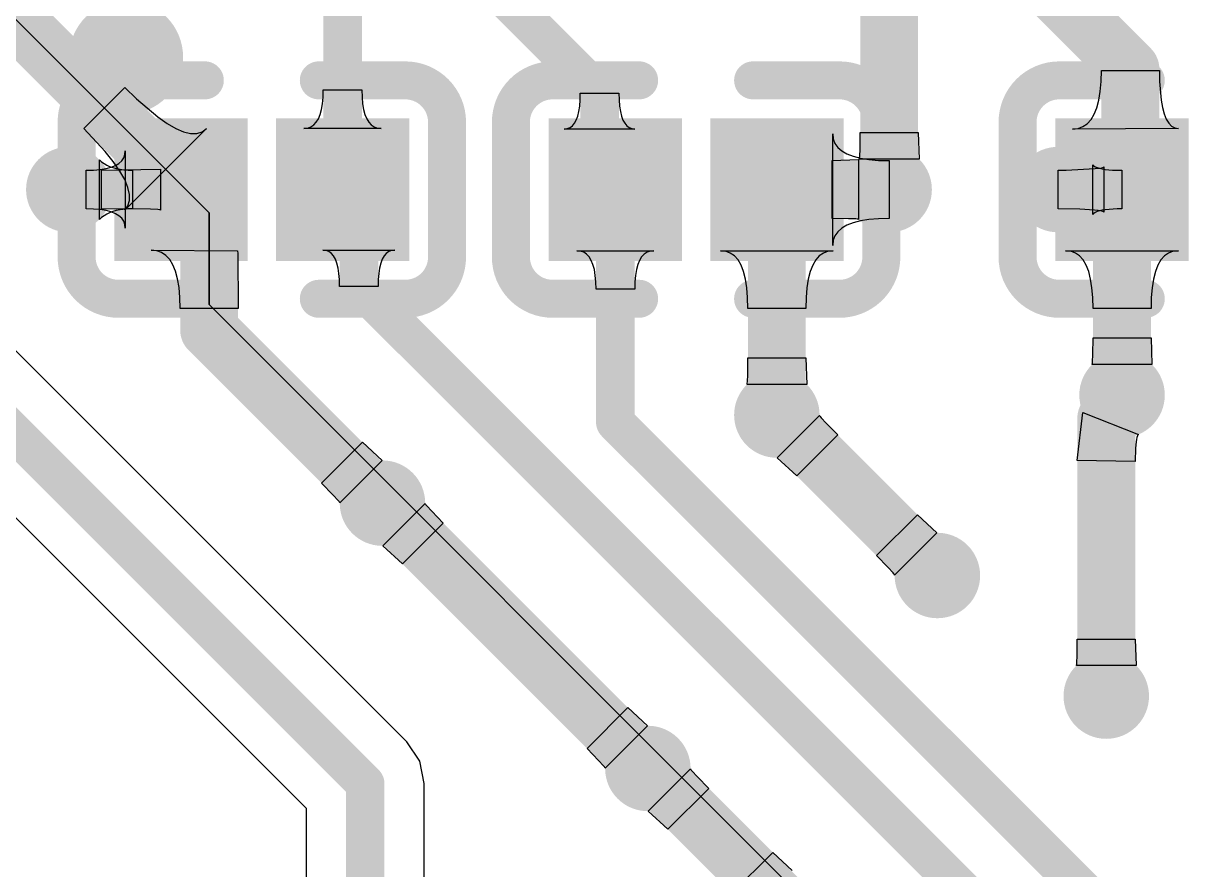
# Model space of a CAD drawing. Header units: millimetres. Extents: x -27 to 79, y -14 to 66.
# Drawn here: x 36.79 to 42.93, y 28.5 to 32.95 of the extents above; entities that cross this region are included whole.
import ezdxf

# ---------------------------------------------------------------- set-up
doc = ezdxf.new("R2010")
doc.units = ezdxf.units.MM
for name, color, linetype in [('BottomLayer', 5, 'Continuous'), ('TopLayer', 1, 'Continuous'), ('TopOverlay', 2, 'Continuous'), ('TopPaste', 8, 'Continuous'), ('TopSolder', 216, 'Continuous'), ('ViaHoleLayer', 16, 'Continuous')]:
    doc.layers.add(name, color=color, linetype=linetype)

msp = doc.modelspace()

# ---------------------------------------------------------------- hatches: boundary and pattern name
at = {"layer": 'BottomLayer'}
h = msp.add_hatch(color=5, dxfattribs=at)
edge = h.paths.add_edge_path()
edge.add_arc((37.03164552, 32.07864551999999), 0.22499828, 0, 360)
h = msp.add_hatch(color=5, dxfattribs=at)
edge = h.paths.add_edge_path()
edge.add_arc((41.34965568, 32.07865568), 0.22499828, 0, 360)
h = msp.add_hatch(color=5, dxfattribs=at)
edge = h.paths.add_edge_path()
edge.add_arc((42.2386506, 32.0786506), 0.22499828, 0, 360)
h = msp.add_hatch(color=5, dxfattribs=at)
edge = h.paths.add_edge_path()
edge.add_arc((42.57565018, 30.99679602), 0.22499828, 0, 360)
h = msp.add_hatch(color=5, dxfattribs=at)
edge = h.paths.add_edge_path()
edge.add_arc((40.75865356, 30.89164764), 0.22499828, 0, 360)
h = msp.add_hatch(color=5, dxfattribs=at)
edge = h.paths.add_edge_path()
edge.add_arc((38.6826506, 30.4276506), 0.22499828, 0, 360)
h = msp.add_hatch(color=5, dxfattribs=at)
edge = h.paths.add_edge_path()
edge.add_arc((41.6036506, 30.0466506), 0.22499828, 0, 360)
h = msp.add_hatch(color=5, dxfattribs=at)
edge = h.paths.add_edge_path()
edge.add_arc((42.4926506, 29.4116506), 0.22499828, 0, 360)
h = msp.add_hatch(color=5, dxfattribs=at)
edge = h.paths.add_edge_path()
edge.add_arc((40.0796506, 29.0306506), 0.22499828, 0, 360)
at = {"layer": 'TopLayer'}
for points in [[(37.92264703999999, 31.75364743999999), (37.32264823999999, 31.75364743999999), (37.32264823999999, 32.40364868), (37.92264703999999, 32.40364868)], [(38.77264788, 31.75364743999999), (38.17264908, 31.75364743999999), (38.17264908, 32.40364868), (38.77264788, 32.40364868)], [(39.60865332, 32.40365376), (40.20865212, 32.40365376), (40.20865212, 31.75365252), (39.60865332, 31.75365252)], [(40.45865415999999, 32.40365376), (41.05865296, 32.40365376), (41.05865296, 31.75365252), (40.45865415999999, 31.75365252)], [(42.27565332, 32.40365376), (42.87565212, 32.40365376), (42.87565212, 31.75365252), (42.27565332, 31.75365252)]]:
    msp.add_hatch(color=1, dxfattribs=at).paths.add_polyline_path(points)
h = msp.add_hatch(color=1, dxfattribs=at)
edge = h.paths.add_edge_path()
edge.add_arc((37.03164552, 32.07864551999999), 0.22499828, 0, 360)
h = msp.add_hatch(color=1, dxfattribs=at)
edge = h.paths.add_edge_path()
edge.add_arc((41.34965568, 32.07865568), 0.22499828, 0, 360)
h = msp.add_hatch(color=1, dxfattribs=at)
edge = h.paths.add_edge_path()
edge.add_arc((42.2386506, 32.0786506), 0.22499828, 0, 360)
h = msp.add_hatch(color=1, dxfattribs=at)
edge = h.paths.add_edge_path()
edge.add_arc((42.57565018, 30.99679602), 0.22499828, 0, 360)
h = msp.add_hatch(color=1, dxfattribs=at)
edge = h.paths.add_edge_path()
edge.add_arc((40.75865356, 30.89164764), 0.22499828, 0, 360)
h = msp.add_hatch(color=1, dxfattribs=at)
edge = h.paths.add_edge_path()
edge.add_arc((38.6826506, 30.4276506), 0.22499828, 0, 360)
h = msp.add_hatch(color=1, dxfattribs=at)
edge = h.paths.add_edge_path()
edge.add_arc((41.6036506, 30.0466506), 0.22499828, 0, 360)
h = msp.add_hatch(color=1, dxfattribs=at)
edge = h.paths.add_edge_path()
edge.add_arc((42.4926506, 29.4116506), 0.22499828, 0, 360)
h = msp.add_hatch(color=1, dxfattribs=at)
edge = h.paths.add_edge_path()
edge.add_arc((40.0796506, 29.0306506), 0.22499828, 0, 360)
at = {"layer": 'TopPaste'}
for points in [[(37.92264703999999, 31.75364743999999), (37.32264823999999, 31.75364743999999), (37.32264823999999, 32.40364868), (37.92264703999999, 32.40364868)], [(38.77264788, 31.75364743999999), (38.17264908, 31.75364743999999), (38.17264908, 32.40364868), (38.77264788, 32.40364868)], [(39.60865332, 32.40365376), (40.20865212, 32.40365376), (40.20865212, 31.75365252), (39.60865332, 31.75365252)], [(40.45865415999999, 32.40365376), (41.05865296, 32.40365376), (41.05865296, 31.75365252), (40.45865415999999, 31.75365252)], [(42.27565332, 32.40365376), (42.87565212, 32.40365376), (42.87565212, 31.75365252), (42.27565332, 31.75365252)]]:
    msp.add_hatch(color=8, dxfattribs=at).paths.add_polyline_path(points)
at = {"layer": 'TopSolder'}
for points in [[(37.97344704, 31.70284744), (37.27184824, 31.70284744), (37.27184824, 32.45444868), (37.97344704, 32.45444868)], [(38.82344788, 31.70284744), (38.12184908, 31.70284744), (38.12184908, 32.45444868), (38.82344788, 32.45444868)], [(39.55785332, 32.45445376), (40.25945212, 32.45445376), (40.25945212, 31.70285252), (39.55785332, 31.70285252)], [(40.40785416, 32.45445376), (41.10945296, 32.45445376), (41.10945296, 31.70285252), (40.40785416, 31.70285252)], [(42.22485332, 32.45445376), (42.92645211999999, 32.45445376), (42.92645211999999, 31.70285252), (42.22485332, 31.70285252)]]:
    msp.add_hatch(color=216, dxfattribs=at).paths.add_polyline_path(points)
at = {"layer": 'ViaHoleLayer'}
h = msp.add_hatch(color=16, dxfattribs=at)
edge = h.paths.add_edge_path()
edge.add_arc((37.03164552, 32.07864551999999), 0.0999998, 0, 360)
h = msp.add_hatch(color=16, dxfattribs=at)
edge = h.paths.add_edge_path()
edge.add_arc((41.34965568, 32.07865568), 0.0999998, 0, 360)
h = msp.add_hatch(color=16, dxfattribs=at)
edge = h.paths.add_edge_path()
edge.add_arc((42.2386506, 32.0786506), 0.0999998, 0, 360)
h = msp.add_hatch(color=16, dxfattribs=at)
edge = h.paths.add_edge_path()
edge.add_arc((42.57565018, 30.99679602), 0.0999998, 0, 360)
h = msp.add_hatch(color=16, dxfattribs=at)
edge = h.paths.add_edge_path()
edge.add_arc((40.75865356, 30.89164764), 0.0999998, 0, 360)
h = msp.add_hatch(color=16, dxfattribs=at)
edge = h.paths.add_edge_path()
edge.add_arc((38.6826506, 30.4276506), 0.0999998, 0, 360)
h = msp.add_hatch(color=16, dxfattribs=at)
edge = h.paths.add_edge_path()
edge.add_arc((41.6036506, 30.0466506), 0.0999998, 0, 360)
h = msp.add_hatch(color=16, dxfattribs=at)
edge = h.paths.add_edge_path()
edge.add_arc((42.4926506, 29.4116506), 0.0999998, 0, 360)
h = msp.add_hatch(color=16, dxfattribs=at)
edge = h.paths.add_edge_path()
edge.add_arc((40.0796506, 29.0306506), 0.0999998, 0, 360)

# ---------------------------------------------------------------- linework, layer by layer
at = {"layer": 'TopLayer'}
for p, q in [((37.77024703999999, 31.95604988), (36.39665059999999, 33.32964631999999)), ((36.39665059999999, 33.32964631999999), (37.77024703999999, 31.95604988)), ((42.4657266, 32.64706449999999), (42.4672506, 32.70540576)), ((42.4672506, 32.70540576), (42.7720506, 32.70540576)), ((42.7720506, 32.70540576), (42.77305644, 32.64749376)), ((42.4611546, 32.59484718), (42.4657266, 32.64706449999999)), ((42.77305644, 32.64749376), (42.78110062, 32.54995776)), ((37.11016962, 32.40060068), (37.32569624, 32.6161273)), ((37.32569624, 32.6161273), (37.38819802, 32.55577944)), ((38.37003248, 32.56519268), (38.37104848, 32.60380068)), ((38.37104848, 32.60380068), (38.57424847999999, 32.60380068)), ((38.57424847999999, 32.60380068), (38.57526448, 32.56519268)), ((39.72320731999999, 32.5507223), (39.7240506, 32.5866506)), ((39.7240506, 32.5866506), (39.92725059999999, 32.5866506)), ((39.92725059999999, 32.5866506), (39.92809388, 32.5507223)), ((42.4535346, 32.5487538), (42.4611546, 32.59484718)), ((37.38819802, 32.55577944), (37.50027298, 32.46094854)), ((38.36190448, 32.50016868), (38.36698448, 32.53064868)), ((38.36698448, 32.53064868), (38.37003248, 32.56519268)), ((38.57526448, 32.56519268), (38.57831247999999, 32.53064868)), ((38.57831247999999, 32.53064868), (38.58339247999999, 32.50016868)), ((39.71645092, 32.49021441999999), (39.7206724, 32.51857606)), ((39.7206724, 32.51857606), (39.72320731999999, 32.5507223)), ((39.92809388, 32.5507223), (39.93062879999999, 32.51857606)), ((39.93062879999999, 32.51857606), (39.93485028, 32.49021441999999)), ((42.4428666, 32.50878182), (42.4535346, 32.5487538)), ((42.78110062, 32.54995776), (42.78813896, 32.51033375999999)), ((37.50027298, 32.46094854), (37.54984362, 32.42646295999999)), ((38.33447248, 32.43311268), (38.34564848, 32.45140068)), ((38.34564848, 32.45140068), (38.35479248, 32.47375268)), ((38.35479248, 32.47375268), (38.36190448, 32.50016868)), ((38.58339247999999, 32.50016868), (38.59050448, 32.47375268)), ((38.59050448, 32.47375268), (38.59964848, 32.45140068)), ((38.59964848, 32.45140068), (38.61082448, 32.43311268)), ((39.70293812, 32.44483224), (39.71054034, 32.4656323)), ((39.71054034, 32.4656323), (39.71645092, 32.49021441999999)), ((39.93485028, 32.49021441999999), (39.94076086, 32.4656323)), ((39.94076086, 32.4656323), (39.94836307999999, 32.44483224)), ((42.4123866, 32.44721222), (42.4291506, 32.47493632)), ((42.4291506, 32.47493632), (42.4428666, 32.50878182)), ((42.78813896, 32.51033375999999), (42.79718897999999, 32.47680576)), ((42.79718897999999, 32.47680576), (42.80825068, 32.44937376)), ((37.22224458, 32.27990496), (37.11016962, 32.40060068)), ((37.75674948, 32.40060068), (37.32569624, 31.96954744)), ((37.54984362, 32.42646295999999), (37.59510388, 32.40060068)), ((37.59510388, 32.40060068), (37.63605376, 32.38335916)), ((37.73304112, 32.38335916), (37.75674948, 32.40060068)), ((38.26944847999999, 32.40060068), (38.28875248, 32.40263268)), ((38.67584848, 32.40060068), (38.26944847999999, 32.40060068)), ((38.28875248, 32.40263268), (38.30602448, 32.40872868)), ((38.30602448, 32.40872868), (38.32126448, 32.41888867999999)), ((38.32126448, 32.41888867999999), (38.33447248, 32.43311268)), ((38.61082448, 32.43311268), (38.62403248, 32.41888867999999)), ((38.62403248, 32.41888867999999), (38.63927248, 32.40872868)), ((38.63927248, 32.40872868), (38.65654447999999, 32.40263268)), ((38.65654447999999, 32.40263268), (38.67584848, 32.40060068)), ((39.63960575999999, 32.39755776), (39.65565093999999, 32.39944752)), ((40.01169544, 32.39755776), (39.63960575999999, 32.39755776)), ((39.65565093999999, 32.39944752), (39.67000702, 32.40512188)), ((39.67000702, 32.40512188), (39.68267146, 32.41457576)), ((39.68267146, 32.41457576), (39.69364933999999, 32.4278117)), ((39.69364933999999, 32.4278117), (39.70293812, 32.44483224)), ((39.94836307999999, 32.44483224), (39.95765186, 32.4278117)), ((39.95765186, 32.4278117), (39.96862974, 32.41457576)), ((39.96862974, 32.41457576), (39.98129418, 32.40512188)), ((39.98129418, 32.40512188), (39.99565026, 32.39944752)), ((39.99565026, 32.39944752), (40.01169544, 32.39755776)), ((42.3148506, 32.39755776), (42.34380659999999, 32.4007861)), ((42.87260412, 32.40060576), (42.3148506, 32.39755776)), ((42.34380659999999, 32.4007861), (42.36971459999999, 32.41013838)), ((42.36971459999999, 32.41013838), (42.3925746, 32.4256146)), ((42.3925746, 32.4256146), (42.4123866, 32.44721222)), ((42.80825068, 32.44937376), (42.82132152, 32.42803776)), ((42.82132152, 32.42803776), (42.83640404, 32.41279776)), ((42.83640404, 32.41279776), (42.85349824, 32.40365376)), ((42.85349824, 32.40365376), (42.87260412, 32.40060576)), ((37.63605376, 32.38335916), (37.67269326, 32.3747384)), ((37.67269326, 32.3747384), (37.70502238, 32.3747384)), ((37.70502238, 32.3747384), (37.73304112, 32.38335916)), ((41.05255696, 31.78460496), (41.05255696, 32.3727064)), ((41.05255696, 32.3727064), (41.05552875999999, 32.34579256)), ((41.05552875999999, 32.34579256), (41.06444162, 32.32171336)), ((41.19644034, 32.29208172), (41.19725568, 32.37918086)), ((41.19725568, 32.37918086), (41.50205568, 32.37918086)), ((41.50205568, 32.37918086), (41.50715599999999, 32.23933862)), ((37.26534838, 32.22602394), (37.22224458, 32.27990496)), ((37.32668176, 32.26254152), (37.32874424, 32.28184552)), ((37.32874424, 32.28184552), (37.32874424, 31.87544552)), ((41.06444162, 32.32171336), (41.07929554, 32.30046372)), ((41.07929554, 32.30046372), (41.10009306, 32.28204872)), ((41.10009306, 32.28204872), (41.12683164, 32.26646836)), ((41.19475632, 32.25402236), (41.19644034, 32.29208172)), ((37.19232846, 31.92114519999999), (37.19232846, 32.23614584)), ((37.19232846, 32.23614584), (37.20394133999999, 32.22552356)), ((37.20394133999999, 32.22552356), (37.21686485999999, 32.21602142)), ((37.21686485999999, 32.21602142), (37.23109648, 32.20763688)), ((37.23109648, 32.20763688), (37.24663873999999, 32.20036994)), ((37.25449496, 32.19650152), (37.27718223999999, 32.20564552)), ((37.29983395999999, 32.1764533), (37.26534838, 32.22602394)), ((37.27718223999999, 32.20564552), (37.29574456, 32.21682152)), ((37.29574456, 32.21682152), (37.31018192, 32.23002952)), ((37.31018192, 32.23002952), (37.32049431999999, 32.24526952)), ((37.32049431999999, 32.24526952), (37.32668176, 32.26254152)), ((41.0491305, 32.23105568), (41.18897274, 32.23615599999999)), ((41.0491305, 31.92625568), (41.0491305, 32.23105568)), ((41.12683164, 32.26646836), (41.15951128, 32.2537201)), ((41.15951128, 32.2537201), (41.19813452, 32.24380394)), ((41.18897274, 32.23615599999999), (41.18897274, 31.92115536)), ((41.19215535999999, 32.23933862), (41.19312564, 32.24163478)), ((41.50715599999999, 32.23933862), (41.19215535999999, 32.23933862)), ((41.19312564, 32.24163478), (41.19399178, 32.2465319)), ((41.19399178, 32.2465319), (41.19475632, 32.25402236)), ((41.19813452, 32.24380394), (41.24270136, 32.23672242)), ((41.24270136, 32.23672242), (41.29320671999999, 32.232473)), ((41.29320671999999, 32.232473), (41.34965568, 32.23105568)), ((41.34965568, 32.23105568), (41.34965568, 31.92625568)), ((42.42182016, 31.94798284), (42.42182016, 32.20931836)), ((42.42182016, 32.20931836), (42.42707796, 32.20379386)), ((38.81140066, 29.17039886), (35.82966926, 32.15212772)), ((37.12249624, 32.18024552), (37.16168336, 32.18126152)), ((37.12249624, 31.97704552), (37.12249624, 32.18024552)), ((37.16168336, 32.18126152), (37.19674551999999, 32.18430952)), ((37.19674551999999, 32.18430952), (37.22768272, 32.18938952)), ((37.20425376, 32.18024552), (37.5149491, 32.18647614)), ((37.20425376, 32.18024552), (37.5149491, 32.18647614)), ((37.20425376, 31.97704552), (37.20425376, 32.18024552)), ((37.20425376, 31.97704552), (37.20425376, 32.18024552)), ((37.22768272, 32.18938952), (37.25449496, 32.19650152)), ((37.24663873999999, 32.20036994), (37.26349164, 32.1942206)), ((37.26349164, 32.1942206), (37.28165264, 32.18918886)), ((37.28165264, 32.18918886), (37.30112681999999, 32.18527725999999)), ((37.32569624, 32.13119303999999), (37.29983395999999, 32.1764533)), ((37.30112681999999, 32.18527725999999), (37.32190656, 32.18248072)), ((37.32190656, 32.18248072), (37.34399948, 32.18080432)), ((37.34399948, 32.18080432), (37.3674005, 32.18024552)), ((37.3674005, 32.18024552), (37.3674005, 31.97704552)), ((37.5149491, 32.18647614), (37.5149491, 31.9708149)), ((37.5149491, 32.18647614), (37.5149491, 31.9708149)), ((42.2386506, 32.1802506), (42.28066981999999, 32.18042586)), ((42.2386506, 32.1802506), (42.28066981999999, 32.18042586)), ((42.2386506, 31.9770506), (42.2386506, 32.1802506)), ((42.2386506, 31.9770506), (42.2386506, 32.1802506)), ((42.28066981999999, 32.18042586), (42.46385716, 32.19143167999999)), ((42.28066981999999, 32.18042586), (42.46385716, 32.19143167999999)), ((42.42707796, 32.20379386), (42.43455826, 32.19885356)), ((42.43455826, 32.19885356), (42.44426106, 32.19449237999999)), ((42.44426106, 32.19449237999999), (42.45618636, 32.19071539999999)), ((42.45618636, 32.19071539999999), (42.47033415999999, 32.18751754)), ((42.46385716, 32.19143167999999), (42.47417464, 32.19440348)), ((42.46385716, 32.19143167999999), (42.47417464, 32.19440348)), ((42.47033415999999, 32.18751754), (42.48670446, 32.18490134)), ((42.47417464, 32.19440348), (42.48052972, 32.19772326)), ((42.47417464, 32.19440348), (42.48052972, 32.19772326)), ((42.48052972, 32.19772326), (42.48052972, 31.95957794)), ((42.48052972, 32.19772326), (42.48052972, 31.95957794)), ((42.48670446, 32.18490134), (42.52611002, 32.18141392)), ((42.52611002, 32.18141392), (42.57440558, 32.1802506)), ((42.57440558, 32.1802506), (42.57440558, 31.9770506)), ((37.34293776, 32.09024316), (37.32569624, 32.13119303999999)), ((37.35155852, 32.05360366), (37.34293776, 32.09024316)), ((37.34293776, 31.9932558), (37.35155852, 32.02127454)), ((37.35155852, 32.02127454), (37.35155852, 32.05360366)), ((37.16168336, 31.97602952), (37.12249624, 31.97704552)), ((37.19674551999999, 31.97298152), (37.16168336, 31.97602952)), ((37.22768272, 31.96790152), (37.19674551999999, 31.97298152)), ((37.4622441, 31.9748027), (37.20425376, 31.97704552)), ((37.4622441, 31.9748027), (37.20425376, 31.97704552)), ((37.25449496, 31.96078952), (37.22768272, 31.96790152)), ((37.26349164, 31.96307044), (37.24663873999999, 31.9569211)), ((37.27718223999999, 31.95164552), (37.25449496, 31.96078952)), ((37.28165264, 31.96810218), (37.26349164, 31.96307044)), ((37.30112681999999, 31.97201378), (37.28165264, 31.96810218)), ((37.34399948, 31.97648672), (37.30112681999999, 31.97201378)), ((37.32569624, 31.96954744), (37.34293776, 31.9932558)), ((37.3674005, 31.97704552), (37.34399948, 31.97648672)), ((37.50052444, 31.97305772), (37.4622441, 31.9748027)), ((37.50052444, 31.97305772), (37.4622441, 31.9748027)), ((37.51071999999999, 31.97199854), (37.50052444, 31.97305772)), ((37.51071999999999, 31.97199854), (37.50052444, 31.97305772)), ((37.5149491, 31.9708149), (37.51071999999999, 31.97199854)), ((37.5149491, 31.9708149), (37.51071999999999, 31.97199854)), ((42.3528236, 31.97547834), (42.2386506, 31.9770506)), ((42.3528236, 31.97547834), (42.2386506, 31.9770506)), ((42.43133246, 31.97076156), (42.3528236, 31.97547834)), ((42.43133246, 31.97076156), (42.3528236, 31.97547834)), ((42.44957474, 31.9684908), (42.43133246, 31.97076156)), ((42.44957474, 31.9684908), (42.43133246, 31.97076156)), ((42.44426106, 31.96280882), (42.43455826, 31.95844764)), ((42.45618636, 31.9665858), (42.44426106, 31.96280882)), ((42.46385716, 31.96586951999999), (42.44957474, 31.9684908)), ((42.46385716, 31.96586951999999), (42.44957474, 31.9684908)), ((42.47033415999999, 31.96978366), (42.45618636, 31.9665858)), ((42.47417464, 31.96289772), (42.46385716, 31.96586951999999)), ((42.47417464, 31.96289772), (42.46385716, 31.96586951999999)), ((42.48670446, 31.97239986), (42.47033415999999, 31.96978366)), ((42.48052972, 31.95957794), (42.47417464, 31.96289772)), ((42.48052972, 31.95957794), (42.47417464, 31.96289772)), ((42.54914528, 31.97676104), (42.48670446, 31.97239986)), ((42.57440558, 31.9770506), (42.54914528, 31.97676104)), ((37.20394133999999, 31.93176748), (37.19232846, 31.92114519999999)), ((37.21686485999999, 31.94126962), (37.20394133999999, 31.93176748)), ((37.23109648, 31.94965416), (37.21686485999999, 31.94126962)), ((37.24663873999999, 31.9569211), (37.23109648, 31.94965416)), ((37.29574456, 31.94046952), (37.27718223999999, 31.95164552)), ((37.31018192, 31.92726152), (37.29574456, 31.94046952)), ((37.32049431999999, 31.91202152), (37.31018192, 31.92726152)), ((37.32668176, 31.89474952), (37.32049431999999, 31.91202152)), ((37.77024703999999, 31.47276408), (37.77024703999999, 31.95604988)), ((37.77024703999999, 31.95604988), (37.77024703999999, 31.47276408)), ((41.13622964, 31.92544034), (41.0491305, 31.92625568)), ((41.15951128, 31.90359126), (41.12683164, 31.890843)), ((41.17428899999999, 31.92375632), (41.13622964, 31.92544034)), ((41.19813452, 31.91350742), (41.15951128, 31.90359126)), ((41.18177946, 31.92299178), (41.17428899999999, 31.92375632)), ((41.18667658, 31.92212564), (41.18177946, 31.92299178)), ((41.18897274, 31.92115536), (41.18667658, 31.92212564)), ((41.24270136, 31.92058894), (41.19813452, 31.91350742)), ((41.29320671999999, 31.92483836), (41.24270136, 31.92058894)), ((41.34965568, 31.92625568), (41.29320671999999, 31.92483836)), ((42.42707796, 31.95350734), (42.42182016, 31.94798284)), ((42.43455826, 31.95844764), (42.42707796, 31.95350734)), ((37.32874424, 31.87544552), (37.32668176, 31.89474952)), ((41.07929554, 31.85684764), (41.06444162, 31.835598)), ((41.10009306, 31.87526264), (41.07929554, 31.85684764)), ((41.12683164, 31.890843), (41.10009306, 31.87526264)), ((41.05552875999999, 31.81151879999999), (41.05255696, 31.78460496)), ((41.06444162, 31.835598), (41.05552875999999, 31.81151879999999)), ((35.36011978, 31.7426848), (38.28087848, 28.82192356)), ((37.49440304, 31.75648208), (37.46544703999999, 31.75974344)), ((37.46544703999999, 31.75974344), (37.91959904, 31.75669544)), ((37.52031104, 31.74710186), (37.49440304, 31.75648208)), ((37.54317104, 31.73160786), (37.52031104, 31.74710186)), ((37.56298304, 31.70999754), (37.54317104, 31.73160786)), ((37.91959904, 31.75669544), (37.92017816, 31.75364743999999)), ((37.92017816, 31.75364743999999), (37.92069632, 31.74450344)), ((37.92069632, 31.74450344), (37.92264703999999, 31.45189544)), ((38.38617672, 31.75782574), (38.36960576, 31.75974344)), ((38.36960576, 31.75974344), (38.74723772, 31.75974344)), ((38.4010027, 31.7520701), (38.38617672, 31.75782574)), ((38.41408624, 31.74247652), (38.4010027, 31.7520701)), ((38.4254248, 31.729045), (38.41408624, 31.74247652)), ((38.43501838, 31.71177808), (38.4254248, 31.729045)), ((38.69141868, 31.729045), (38.6818251, 31.71177808)), ((38.70275724, 31.74247652), (38.69141868, 31.729045)), ((38.71584078, 31.7520701), (38.70275724, 31.74247652)), ((38.73066676, 31.75782574), (38.71584078, 31.7520701)), ((38.74723772, 31.75974344), (38.73066676, 31.75782574)), ((39.72475671999999, 31.75466852), (39.70545272, 31.75670052)), ((39.70545272, 31.75670052), (40.11185271999999, 31.75670052)), ((39.74202872, 31.74857252), (39.72475671999999, 31.75466852)), ((39.75726872, 31.73841252), (39.74202872, 31.74857252)), ((39.77047672, 31.72418852), (39.75726872, 31.73841252)), ((39.78165272, 31.70590052), (39.77047672, 31.72418852)), ((40.04682872, 31.72418852), (40.03565272, 31.70590052)), ((40.06003672, 31.73841252), (40.04682872, 31.72418852)), ((40.07527672, 31.74857252), (40.06003672, 31.73841252)), ((40.09254872, 31.75466852), (40.07527672, 31.74857252)), ((40.11185271999999, 31.75670052), (40.09254872, 31.75466852)), ((40.48916718, 31.75365252), (40.46170216, 31.75670052)), ((40.46170216, 31.75670052), (41.05560496, 31.75670052)), ((40.51374168, 31.74450852), (40.48916718, 31.75365252)), ((40.53542312, 31.72926852), (40.51374168, 31.74450852)), ((40.55421404, 31.70793252), (40.53542312, 31.72926852)), ((40.98188399999999, 31.72926852), (40.96309308, 31.70793252)), ((41.00356544, 31.74450852), (40.98188399999999, 31.72926852)), ((41.02813994, 31.75365252), (41.00356544, 31.74450852)), ((41.05560496, 31.75670052), (41.02813994, 31.75365252)), ((42.30616634, 31.75365252), (42.27870132, 31.75670052)), ((42.27870132, 31.75670052), (42.87260412, 31.75670052)), ((42.3307383, 31.74450852), (42.30616634, 31.75365252)), ((42.35242228, 31.72926852), (42.3307383, 31.74450852)), ((42.3712132, 31.70793252), (42.35242228, 31.72926852)), ((42.79888062, 31.72926852), (42.7800897, 31.70793252)), ((42.8205646, 31.74450852), (42.79888062, 31.72926852)), ((42.8451391, 31.75365252), (42.8205646, 31.74450852)), ((42.87260412, 31.75670052), (42.8451391, 31.75365252)), ((37.57974704, 31.6822709), (37.56298304, 31.70999754)), ((37.59346304, 31.64842794), (37.57974704, 31.6822709)), ((38.44286698, 31.69067322), (38.43501838, 31.71177808)), ((38.44897314, 31.66573042), (38.44286698, 31.69067322)), ((38.45333432, 31.63694968), (38.44897314, 31.66573042)), ((38.66787034, 31.66573042), (38.66350916, 31.63694968)), ((38.6739765, 31.69067322), (38.66787034, 31.66573042)), ((38.6818251, 31.71177808), (38.6739765, 31.69067322)), ((39.79079672, 31.68354852), (39.78165272, 31.70590052)), ((39.79790872, 31.65713252), (39.79079672, 31.68354852)), ((39.80298871999999, 31.62665252), (39.79790872, 31.65713252)), ((40.01939672, 31.65713252), (40.01431672, 31.62665252)), ((40.02650872, 31.68354852), (40.01939672, 31.65713252)), ((40.03565272, 31.70590052), (40.02650872, 31.68354852)), ((40.57011444, 31.68050052), (40.55421404, 31.70793252)), ((40.58312432, 31.64697252), (40.57011444, 31.68050052)), ((40.94719268, 31.68050052), (40.9341828, 31.64697252)), ((40.96309308, 31.70793252), (40.94719268, 31.68050052)), ((42.3871136, 31.68050052), (42.3712132, 31.70793252)), ((42.40012348, 31.64697252), (42.3871136, 31.68050052)), ((42.7641893, 31.68050052), (42.75117941999999, 31.64697252)), ((42.7800897, 31.70793252), (42.7641893, 31.68050052)), ((37.60413104, 31.60846866), (37.59346304, 31.64842794)), ((37.61175103999999, 31.56239306), (37.60413104, 31.60846866)), ((38.45595052, 31.60433354), (38.45333432, 31.63694968)), ((38.45682174, 31.56787946), (38.45595052, 31.60433354)), ((38.66089296, 31.60433354), (38.66002174, 31.56787946)), ((38.66350916, 31.63694968), (38.66089296, 31.60433354)), ((39.80603672, 31.59210852), (39.80298871999999, 31.62665252)), ((39.80705271999999, 31.55350052), (39.80603672, 31.59210852)), ((40.01126872, 31.59210852), (40.01025272, 31.55350052)), ((40.01431672, 31.62665252), (40.01126872, 31.59210852)), ((40.59324368, 31.60734852), (40.58312432, 31.64697252)), ((40.60047252, 31.56162852), (40.59324368, 31.60734852)), ((40.92406344, 31.60734852), (40.9168346, 31.56162852)), ((40.9341828, 31.64697252), (40.92406344, 31.60734852)), ((42.4102403, 31.60734852), (42.40012348, 31.64697252)), ((42.41746913999999, 31.56162852), (42.4102403, 31.60734852)), ((42.74106006, 31.60734852), (42.73383122, 31.56162852)), ((42.75117941999999, 31.64697252), (42.74106006, 31.60734852)), ((37.61632304, 31.51020368), (37.61175103999999, 31.56239306)), ((38.66002174, 31.56787946), (38.45682174, 31.56787946)), ((40.01025272, 31.55350052), (39.80705271999999, 31.55350052)), ((40.6048083, 31.50981252), (40.60047252, 31.56162852)), ((40.9168346, 31.56162852), (40.91249882, 31.50981252)), ((42.42180491999999, 31.50981252), (42.41746913999999, 31.56162852)), ((42.73383122, 31.56162852), (42.72949543999999, 31.50981252)), ((37.61784703999999, 31.45189544), (37.61632304, 31.51020368)), ((41.4914334, 27.75157772), (37.77024703999999, 31.47276408)), ((37.77024703999999, 31.47276408), (41.18865015999999, 28.05436096)), ((40.60625356, 31.45190052), (40.6048083, 31.50981252)), ((40.91249882, 31.50981252), (40.91105356, 31.45190052)), ((42.42325018, 31.45190052), (42.42180491999999, 31.50981252)), ((42.72949543999999, 31.50981252), (42.72805018, 31.45190052)), ((37.92264703999999, 31.45189544), (37.61784703999999, 31.45189544)), ((40.91105356, 31.45190052), (40.60625356, 31.45190052)), ((42.72805018, 31.45190052), (42.42325018, 31.45190052)), ((42.42243483999999, 31.21022206), (42.42325018, 31.2973212)), ((42.42325018, 31.2973212), (42.72805018, 31.2973212)), ((42.72805018, 31.2973212), (42.7331505, 31.15747896)), ((40.60543822, 31.10507368), (40.60625356, 31.19217282)), ((40.60625356, 31.19217282), (40.91105356, 31.19217282)), ((40.91105356, 31.19217282), (40.91615388, 31.05233058)), ((42.41912014, 31.15977512), (42.41998628, 31.16467224)), ((42.41998628, 31.16467224), (42.42075082, 31.1721627)), ((42.42075082, 31.1721627), (42.42243483999999, 31.21022206)), ((40.6037542, 31.06701432), (40.60543822, 31.10507368)), ((42.41814986, 31.15747896), (42.41912014, 31.15977512)), ((42.7331505, 31.15747896), (42.41814986, 31.15747896)), ((40.60115324, 31.05233058), (40.60212352, 31.05462674)), ((40.91615388, 31.05233058), (40.60115324, 31.05233058)), ((40.60212352, 31.05462674), (40.60298966, 31.05952386)), ((40.60298966, 31.05952386), (40.6037542, 31.06701432)), ((40.760904, 30.66665952), (40.98364168, 30.8893972)), ((40.98364168, 30.8893972), (40.98458148, 30.88708834)), ((40.98458148, 30.88708834), (40.98743136, 30.88301164)), ((40.98743136, 30.88301164), (40.99218624, 30.87717472)), ((40.99218624, 30.87717472), (41.01790882, 30.84907216)), ((42.3402506, 30.65266412), (42.36998384, 30.90554652)), ((42.36998384, 30.90554652), (42.66276964, 30.78934659999999)), ((41.01790882, 30.84907216), (41.07891962, 30.78690566)), ((38.36238454, 30.53239258), (38.57790862, 30.74791665999999)), ((38.57790862, 30.74791665999999), (38.68040016, 30.65263872)), ((41.07891962, 30.78690566), (40.86339554, 30.57138158)), ((42.64948036, 30.7502306), (42.64664572, 30.71684738)), ((42.65142854, 30.76312364), (42.64948036, 30.7502306)), ((42.65373232, 30.77347922), (42.65142854, 30.76312364)), ((42.65638916, 30.78130242), (42.65373232, 30.77347922)), ((42.6594016, 30.7865907), (42.65638916, 30.78130242)), ((42.66276964, 30.78934659999999), (42.6594016, 30.7865907)), ((42.64664572, 30.71684738), (42.6450506, 30.647767)), ((38.68040016, 30.65263872), (38.45766248, 30.42990104)), ((40.86339554, 30.57138158), (40.760904, 30.66665952)), ((42.6450506, 30.647767), (42.3402506, 30.65266412)), ((38.42339534, 30.47022608), (38.36238454, 30.53239258)), ((38.44911792, 30.44212352), (38.42339534, 30.47022608)), ((38.4538728, 30.4362866), (38.44911792, 30.44212352)), ((38.45672268, 30.4322099), (38.4538728, 30.4362866)), ((38.45766248, 30.42990104), (38.45672268, 30.4322099)), ((38.68490104, 30.20266248), (38.90763871999999, 30.42540016)), ((38.90763871999999, 30.42540016), (38.90857852, 30.4230913)), ((38.90857852, 30.4230913), (38.9114284, 30.4190146)), ((38.9114284, 30.4190146), (38.91618328, 30.41317768)), ((38.91618328, 30.41317768), (38.94190586, 30.38507512)), ((38.94190586, 30.38507512), (39.00291666, 30.32290862)), ((41.28338454, 30.15139258), (41.49890861999999, 30.36691666)), ((41.49890861999999, 30.36691666), (41.60140016, 30.27163872)), ((39.00291666, 30.32290862), (38.78739258, 30.10738454)), ((41.60140016, 30.27163872), (41.37866248, 30.04890104)), ((38.78739258, 30.10738454), (38.68490104, 30.20266248)), ((41.34439534, 30.08922608), (41.28338454, 30.15139258)), ((41.37011792, 30.06112352), (41.34439534, 30.08922608)), ((41.3748728, 30.0552866), (41.37011792, 30.06112352)), ((41.37772268, 30.0512099), (41.3748728, 30.0552866)), ((41.37866248, 30.04890104), (41.37772268, 30.0512099)), ((42.33943526, 29.62507664), (42.3402506, 29.71217578)), ((42.3402506, 29.71217578), (42.6450506, 29.71217578)), ((42.6450506, 29.71217578), (42.65015091999999, 29.57233354)), ((42.33515027999999, 29.57233354), (42.33612056, 29.5746297)), ((42.65015091999999, 29.57233354), (42.33515027999999, 29.57233354)), ((42.33612056, 29.5746297), (42.3369867, 29.57952682)), ((42.3369867, 29.57952682), (42.33775124, 29.58701728)), ((42.33775124, 29.58701728), (42.33943526, 29.62507664)), ((39.75938454, 29.13539258), (39.97490861999999, 29.35091666)), ((39.97490861999999, 29.35091666), (40.07740016, 29.25563872)), ((40.07740016, 29.25563872), (39.85466248, 29.03290104)), ((38.87876653999999, 29.06957864), (38.81140066, 29.17039886)), ((39.82039534, 29.07322608), (39.75938454, 29.13539258)), ((38.90242155999999, 28.95065076), (38.87876653999999, 29.06957864)), ((39.84611792, 29.04512352), (39.82039534, 29.07322608)), ((39.8508728, 29.0392866), (39.84611792, 29.04512352)), ((39.85372268, 29.0352099), (39.8508728, 29.0392866)), ((39.85466248, 29.03290104), (39.85372268, 29.0352099)), ((40.08190104, 28.80566248), (40.30463871999999, 29.02840016)), ((40.30463871999999, 29.02840016), (40.30557852, 29.0260913)), ((40.30557852, 29.0260913), (40.3084284, 29.02201459999999)), ((40.3084284, 29.02201459999999), (40.31318328, 29.01617768)), ((40.31318328, 29.01617768), (40.33890586, 28.98807512)), ((40.33890586, 28.98807512), (40.39991666, 28.92590862)), ((38.90242155999999, 27.58134945999999), (38.90242155999999, 28.95065076)), ((40.39991666, 28.92590862), (40.18439258, 28.71038454)), ((38.28087848, 28.82192356), (38.28087848, 27.58134945999999)), ((40.18439258, 28.71038454), (40.08190104, 28.80566248)), ((40.52138454, 28.37339258), (40.73690861999999, 28.58891666)), ((40.73690861999999, 28.58891666), (40.83940016, 28.49363872))]:
    msp.add_line(p, q, dxfattribs=at)
for points, const_width in [([(38.47264848, 32.07864806), (38.47264848, 33.83665572)], 0.2032), ([(41.7745037, 33.5587975), (42.6196506, 32.71365059999999)], 0.3048), ([(36.39665059999999, 33.32964631999999), (37.62264764, 32.10364928)], 0.3048), ([(41.34965568, 32.07865568), (41.34965568, 33.17780258)], 0.3048), ([(39.32845322, 33.08384798), (39.8256506, 32.5866506)], 0.2032), ([(42.6196506, 32.12265102), (42.6196506, 32.71365059999999)], 0.3048), ([(39.8256506, 32.16165526), (39.8256506, 32.5866506)], 0.2032), ([(42.57565272, 32.07865314), (42.6196506, 32.12265102)], 0.3048), ([(37.62264764, 32.07864806), (37.62264764, 32.10364928)], 0.3048), ([(37.62264764, 32.07864806), (37.77024703999999, 31.93104866)], 0.3048), ([(39.8256506, 32.16165526), (39.90865271999999, 32.07865314)], 0.2032), ([(40.75865356, 30.89164764), (40.75865356, 32.07865314)], 0.3048), ([(40.7586561, 32.07865568), (41.34965568, 32.07865568)], 0.3048), ([(42.57565018, 30.95750476), (42.57565018, 32.0786506)], 0.3048), ([(35.47705376, 32.06524701999999), (38.59165002, 28.95065076)], 0.2032), ([(37.03164552, 32.07864551999999), (37.6226451, 32.07864551999999)], 0.2032), ([(37.6226451, 32.07864551999999), (37.62264764, 32.07864806)], 0.2032), ([(38.47264848, 32.07864806), (38.55842173999999, 31.9928748)], 0.2032), ([(39.90865271999999, 30.85264848), (39.90865271999999, 32.07865314)], 0.2032), ([(40.75865356, 32.07865314), (40.7586561, 32.07865568)], 0.2032), ([(42.2386506, 32.0786506), (42.57565018, 32.0786506)], 0.2032), ([(37.77024703999999, 31.34005416), (37.77024703999999, 31.93104866)], 0.3048), ([(38.55842173999999, 31.56787946), (38.55842173999999, 31.9928748)], 0.2032), ([(38.55842173999999, 31.56787946), (42.09165064, 28.03465056)], 0.2032), ([(37.77024703999999, 31.34005416), (38.6826506, 30.4276506)], 0.3048), ([(42.4926506, 30.87450518), (42.57565018, 30.95750476)], 0.3048), ([(40.75865356, 30.89164764), (41.6036506, 30.0466506)], 0.3048), ([(42.4926506, 29.4116506), (42.4926506, 30.87450518)], 0.3048), ([(39.90865271999999, 30.85264848), (42.59164963999999, 28.16965156)], 0.2032), ([(38.6826506, 30.4276506), (40.0796506, 29.0306506)], 0.3048), ([(40.0796506, 29.0306506), (40.8416506, 28.2686506)], 0.3048), ([(38.59165002, 26.6406503), (38.59165002, 28.95065076)], 0.2032)]:
    msp.add_lwpolyline(points, dxfattribs=dict(at, const_width=const_width))
for points, const_width in [([(42.5434506, 32.71365059999999, 1), (42.6958506, 32.71365059999999, 1)], 0.1524), ([(42.5434506, 32.71365059999999, 1), (42.6958506, 32.71365059999999, 1)], 0.1524), ([(39.77485059999999, 32.5866506, 1), (39.8764506, 32.5866506, 1)], 0.1016), ([(39.77485059999999, 32.5866506, 1), (39.8764506, 32.5866506, 1)], 0.1016), ([(42.5434506, 32.12265102, 1), (42.6958506, 32.12265102, 1)], 0.1524), ([(42.5434506, 32.12265102, 1), (42.6958506, 32.12265102, 1)], 0.1524), ([(37.54644764, 32.10364928, 1), (37.69884764, 32.10364928, 1)], 0.1524), ([(37.54644764, 32.10364928, 1), (37.69884764, 32.10364928, 1)], 0.1524), ([(37.54644764, 32.07864806, 1), (37.69884764, 32.07864806, 1)], 0.1524), ([(37.54644764, 32.07864806, 1), (37.69884764, 32.07864806, 1)], 0.1524), ([(39.77485059999999, 32.16165526, 1), (39.8764506, 32.16165526, 1)], 0.1016), ([(39.77485059999999, 32.16165526, 1), (39.8764506, 32.16165526, 1)], 0.1016), ([(40.68245356, 32.07865314, 1), (40.83485356, 32.07865314, 1)], 0.1524), ([(40.6824561, 32.07865568, 1), (40.8348561, 32.07865568, 1)], 0.1524), ([(41.27345568, 32.07865568, 1), (41.42585568, 32.07865568, 1)], 0.1524), ([(41.27345568, 32.07865568, 1), (41.42585568, 32.07865568, 1)], 0.1524), ([(42.49945018, 32.0786506, 1), (42.65185018, 32.0786506, 1)], 0.1524), ([(42.49945272, 32.07865314, 1), (42.65185272, 32.07865314, 1)], 0.1524), ([(36.98084552, 32.07864551999999, 1), (37.08244552, 32.07864551999999, 1)], 0.1016), ([(37.5718451, 32.07864551999999, 1), (37.6734451, 32.07864551999999, 1)], 0.1016), ([(37.5718451, 32.07864551999999, 1), (37.6734451, 32.07864551999999, 1)], 0.1016), ([(37.57184763999999, 32.07864806, 1), (37.67344764, 32.07864806, 1)], 0.1016), ([(38.42184847999999, 32.07864806, 1), (38.52344848, 32.07864806, 1)], 0.1016), ([(38.42184847999999, 32.07864806, 1), (38.52344848, 32.07864806, 1)], 0.1016), ([(39.85785272, 32.07865314, 1), (39.95945271999999, 32.07865314, 1)], 0.1016), ([(39.85785272, 32.07865314, 1), (39.95945271999999, 32.07865314, 1)], 0.1016), ([(40.70785356, 32.07865314, 1), (40.80945355999999, 32.07865314, 1)], 0.1016), ([(40.7078561, 32.07865568, 1), (40.8094561, 32.07865568, 1)], 0.1016), ([(42.1878506, 32.0786506, 1), (42.2894506, 32.0786506, 1)], 0.1016), ([(42.52485018, 32.0786506, 1), (42.62645018, 32.0786506, 1)], 0.1016), ([(37.69404704, 31.93104866, 1), (37.84644704, 31.93104866, 1)], 0.1524), ([(37.69404704, 31.93104866, 1), (37.84644704, 31.93104866, 1)], 0.1524), ([(38.50762174, 31.9928748, 1), (38.60922174, 31.9928748, 1)], 0.1016), ([(38.50762174, 31.9928748, 1), (38.60922174, 31.9928748, 1)], 0.1016), ([(38.50762174, 31.56787946, 1), (38.60922174, 31.56787946, 1)], 0.1016), ([(38.50762174, 31.56787946, 1), (38.60922174, 31.56787946, 1)], 0.1016), ([(37.69404704, 31.34005416, 1), (37.84644704, 31.34005416, 1)], 0.1524), ([(37.69404704, 31.34005416, 1), (37.84644704, 31.34005416, 1)], 0.1524), ([(42.49945018, 30.95750476, 1), (42.65185018, 30.95750476, 1)], 0.1524), ([(42.49945018, 30.95750476, 1), (42.65185018, 30.95750476, 1)], 0.1524), ([(40.68245356, 30.89164764, 1), (40.83485356, 30.89164764, 1)], 0.1524), ([(40.68245356, 30.89164764, 1), (40.83485356, 30.89164764, 1)], 0.1524), ([(42.4164506, 30.87450518, 1), (42.5688506, 30.87450518, 1)], 0.1524), ([(42.4164506, 30.87450518, 1), (42.5688506, 30.87450518, 1)], 0.1524), ([(39.85785272, 30.85264848, 1), (39.95945271999999, 30.85264848, 1)], 0.1016), ([(39.85785272, 30.85264848, 1), (39.95945271999999, 30.85264848, 1)], 0.1016), ([(38.6064506, 30.4276506, 1), (38.7588506, 30.4276506, 1)], 0.1524), ([(38.6064506, 30.4276506, 1), (38.7588506, 30.4276506, 1)], 0.1524), ([(41.52745059999999, 30.0466506, 1), (41.67985059999999, 30.0466506, 1)], 0.1524), ([(42.4164506, 29.4116506, 1), (42.5688506, 29.4116506, 1)], 0.1524), ([(40.0034506, 29.0306506, 1), (40.1558506, 29.0306506, 1)], 0.1524), ([(40.0034506, 29.0306506, 1), (40.1558506, 29.0306506, 1)], 0.1524), ([(38.54085002, 28.95065076, 1), (38.64245002, 28.95065076, 1)], 0.1016), ([(38.54085002, 28.95065076, 1), (38.64245002, 28.95065076, 1)], 0.1016)]:
    msp.add_lwpolyline(points, format="xyb", close=True, dxfattribs=dict(at, const_width=const_width))
at = {"layer": 'TopOverlay'}
for points, const_width in [([(37.48325244, 32.77605078, 1), (37.18325304, 32.77605078, 1)], 0.2999994), ([(37.10825446, 32.77605078, 1), (37.25825162, 32.77605078, 1)], 0.1499997), ([(37.40825385999999, 32.77605078, 1), (37.55825102, 32.77605078, 1)], 0.1499997), ([(37.24265094, 32.65365072, 1), (37.34265074, 32.65365072, 1)], 0.0999998), ([(37.24764712, 32.65365072, 1), (37.34764692, 32.65365072, 1)], 0.0999998), ([(37.69764876, 32.65365072, 1), (37.79764856, 32.65365072, 1)], 0.0999998), ([(38.29764502, 32.65364818, 1), (38.39764482, 32.65364818, 1)], 0.0999998), ([(38.74764665999999, 32.65364818, 1), (38.84764646, 32.65364818, 1)], 0.0999998), ([(38.75265046, 32.65364818, 1), (38.85265026, 32.65364818, 1)], 0.0999998), ([(39.52865094, 32.65365072, 1), (39.62865074, 32.65365072, 1)], 0.0999998), ([(39.5336522, 32.65365072, 1), (39.633652, 32.65365072, 1)], 0.0999998), ([(39.98365384, 32.65365072, 1), (40.08365364, 32.65365072, 1)], 0.0999998), ([(40.5836501, 32.65364818, 1), (40.6836499, 32.65364818, 1)], 0.0999998), ([(41.03365174, 32.65364818, 1), (41.13365154, 32.65364818, 1)], 0.0999998), ([(41.03865046, 32.65364818, 1), (41.13865026, 32.65364818, 1)], 0.0999998), ([(42.19565094, 32.65365072, 1), (42.29565073999999, 32.65365072, 1)], 0.0999998), ([(42.2006522, 32.65365072, 1), (42.300652, 32.65365072, 1)], 0.0999998), ([(42.65065384, 32.65365072, 1), (42.75065364, 32.65365072, 1)], 0.0999998), ([(37.02265138, 32.43365116, 1), (37.12265118, 32.43365116, 1)], 0.0999998), ([(37.02265138, 32.43365116, 1), (37.12265118, 32.43365116, 1)], 0.0999998), ([(38.97264494, 32.43364862, 1), (39.07264473999999, 32.43364862, 1)], 0.0999998), ([(38.97265002, 32.43364862, 1), (39.07264982, 32.43364862, 1)], 0.0999998), ([(39.30865138, 32.43365116, 1), (39.40865117999999, 32.43365116, 1)], 0.0999998), ([(39.30865645999999, 32.43365116, 1), (39.40865626, 32.43365116, 1)], 0.0999998), ([(41.25865002, 32.43364862, 1), (41.35864982, 32.43364862, 1)], 0.0999998), ([(41.25865002, 32.43364862, 1), (41.35864982, 32.43364862, 1)], 0.0999998), ([(41.97565138, 32.43365116, 1), (42.07565118, 32.43365116, 1)], 0.0999998), ([(41.97565646, 32.43365116, 1), (42.07565626, 32.43365116, 1)], 0.0999998), ([(37.02265138, 31.72365258, 1), (37.12265118, 31.72365258, 1)], 0.0999998), ([(37.02265138, 31.72365258, 1), (37.12265118, 31.72365258, 1)], 0.0999998), ([(38.97264494, 31.72365004, 1), (39.07264473999999, 31.72365004, 1)], 0.0999998), ([(38.97265002, 31.72365004, 1), (39.07264982, 31.72365004, 1)], 0.0999998), ([(39.30865138, 31.72365258, 1), (39.40865117999999, 31.72365258, 1)], 0.0999998), ([(39.30865645999999, 31.72365258, 1), (39.40865626, 31.72365258, 1)], 0.0999998), ([(41.25865002, 31.72365004, 1), (41.35864982, 31.72365004, 1)], 0.0999998), ([(41.25865002, 31.72365004, 1), (41.35864982, 31.72365004, 1)], 0.0999998), ([(41.97565138, 31.72365258, 1), (42.07565118, 31.72365258, 1)], 0.0999998), ([(41.97565646, 31.72365258, 1), (42.07565626, 31.72365258, 1)], 0.0999998), ([(37.24265094, 31.50365302, 1), (37.34265074, 31.50365302, 1)], 0.0999998), ([(37.24764966, 31.50365302, 1), (37.34764946, 31.50365302, 1)], 0.0999998), ([(37.6976513, 31.50365302, 1), (37.7976511, 31.50365302, 1)], 0.0999998), ([(38.29764756, 31.50365048, 1), (38.39764735999999, 31.50365048, 1)], 0.0999998), ([(38.7476492, 31.50365048, 1), (38.847649, 31.50365048, 1)], 0.0999998), ([(38.75265046, 31.50365048, 1), (38.85265026, 31.50365048, 1)], 0.0999998), ([(39.52865094, 31.50365302, 1), (39.62865074, 31.50365302, 1)], 0.0999998), ([(39.53365474, 31.50365302, 1), (39.63365453999999, 31.50365302, 1)], 0.0999998), ([(39.98365638, 31.50365302, 1), (40.08365618, 31.50365302, 1)], 0.0999998), ([(40.58365264, 31.50365048, 1), (40.68365244, 31.50365048, 1)], 0.0999998), ([(41.03365428, 31.50365048, 1), (41.13365408, 31.50365048, 1)], 0.0999998), ([(41.03865046, 31.50365048, 1), (41.13865026, 31.50365048, 1)], 0.0999998), ([(42.19565094, 31.50365302, 1), (42.29565073999999, 31.50365302, 1)], 0.0999998), ([(42.20065474, 31.50365302, 1), (42.30065454, 31.50365302, 1)], 0.0999998), ([(42.65065638, 31.50365302, 1), (42.75065617999999, 31.50365302, 1)], 0.0999998)]:
    msp.add_lwpolyline(points, format="xyb", close=True, dxfattribs=dict(at, const_width=const_width))
at = {"layer": 'TopOverlay', "const_width": 0.1999996}
for points in [[(37.07265128, 32.43365116, -0.4142135623730951), (37.29265084, 32.65365072)], [(38.80265036, 32.65364818, -0.4142135623730951), (39.02264992, 32.43364862)], [(39.35865128, 32.43365116, -0.4142135623730951), (39.57865083999999, 32.65365072)], [(41.08865036, 32.65364818, -0.4142135623730951), (41.30864991999999, 32.43364862)], [(42.02565128, 32.43365116, -0.4142135623730951), (42.24565084, 32.65365072)], [(37.29265084, 31.50365302, -0.4142135623730951), (37.07265128, 31.72365258)], [(39.02264992, 31.72365004, -0.4142135623730951), (38.80265036, 31.50365048)], [(39.57865083999999, 31.50365302, -0.4142135623730951), (39.35865128, 31.72365258)], [(41.30864991999999, 31.72365004, -0.4142135623730951), (41.08865036, 31.50365048)], [(42.24565084, 31.50365302, -0.4142135623730951), (42.02565128, 31.72365258)]]:
    msp.add_lwpolyline(points, format="xyb", dxfattribs=at)
for points in [[(37.29764702, 32.65365072), (37.74764866, 32.65365072)], [(38.34764492, 32.65364818), (38.79764656, 32.65364818)], [(39.5836521, 32.65365072), (40.03365374, 32.65365072)], [(40.63365, 32.65364818), (41.08365164, 32.65364818)], [(42.2506521, 32.65365072), (42.70065374, 32.65365072)], [(37.07265128, 31.72365258), (37.07265128, 32.43365116)], [(39.02264484, 31.72365004), (39.02264484, 32.43364862)], [(39.35865636, 31.72365258), (39.35865636, 32.43365116)], [(41.30864991999999, 31.72365004), (41.30864991999999, 32.43364862)], [(42.02565636, 31.72365258), (42.02565636, 32.43365116)], [(37.29764956, 31.50365302), (37.74765119999999, 31.50365302)], [(38.34764746, 31.50365048), (38.7976491, 31.50365048)], [(39.58365463999999, 31.50365302), (40.03365628, 31.50365302)], [(40.63365254, 31.50365048), (41.08365418, 31.50365048)], [(42.25065464, 31.50365302), (42.70065628, 31.50365302)]]:
    msp.add_lwpolyline(points, dxfattribs=at)

doc.saveas('drawing.dxf')
